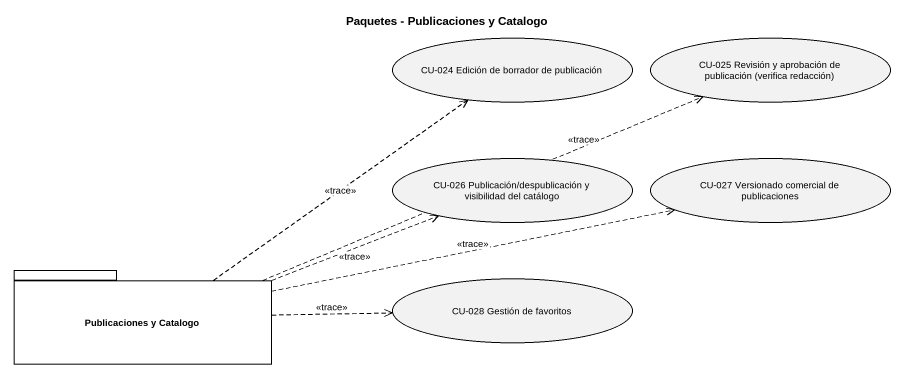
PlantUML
@startuml
title Paquetes - Publicaciones y Catalogo
usecase "CU-024 Edición de borrador de publicación" as CU_024_Edición_de_borrador
usecase "CU-025 Revisión y aprobación de publicación (verifica redacción)" as CU_025_Revisión_y
usecase "CU-026 Publicación/despublicación y visibilidad del catálogo" as CU_026_Publicación
usecase "CU-027 Versionado comercial de publicaciones" as CU_027_Versionado_comercial
package "Publicaciones y Catalogo" as Publicaciones_y_Catalogo {
}
usecase "CU-028 Gestión de favoritos" as CU_028_Gestión_de_favoritos
Publicaciones_y_Catalogo .up.> CU_024_Edición_de_borrador : <<trace>>
Publicaciones_y_Catalogo .right.> CU_025_Revisión_y : <<trace>>
Publicaciones_y_Catalogo .right.> CU_026_Publicación : <<trace>>
Publicaciones_y_Catalogo .right.> CU_027_Versionado_comercial : <<trace>>
Publicaciones_y_Catalogo .right.> CU_028_Gestión_de_favoritos : <<trace>>
@enduml
